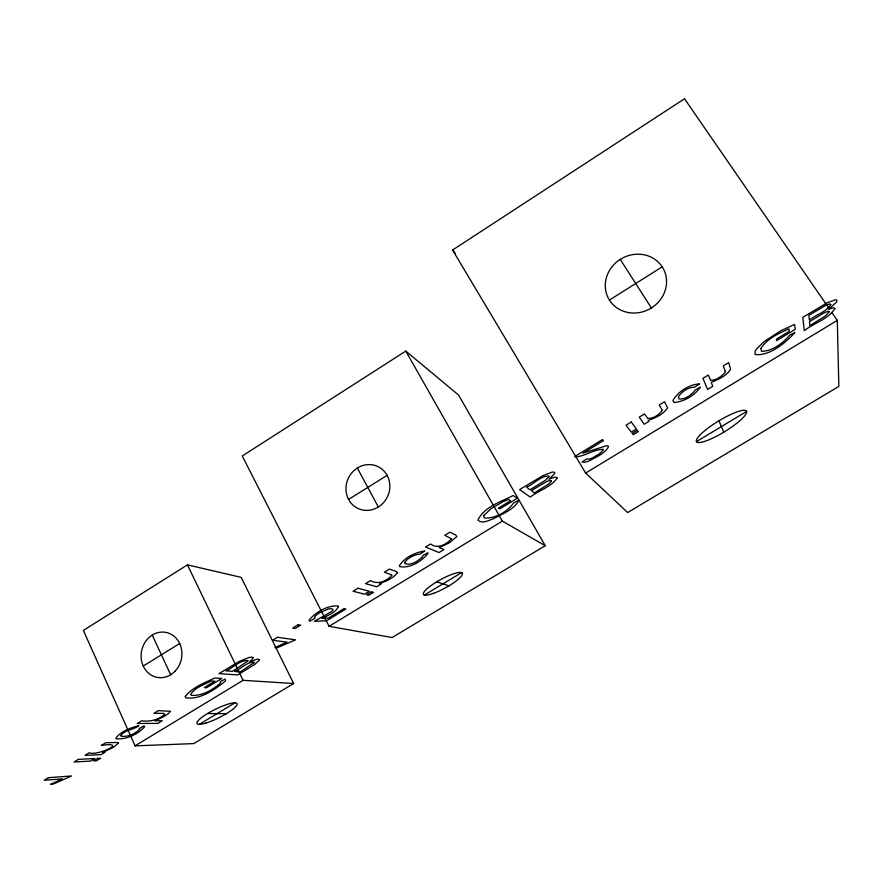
<?xml version="1.0" encoding="UTF-8"?>
<svg xmlns="http://www.w3.org/2000/svg" width="883" height="883" viewBox="0 0 883 883"><rect width="100%" height="100%" fill="white"/><g stroke="black" fill="none" stroke-linecap="round" stroke-linejoin="round"><path stroke-width="1.32" d="M831.83 312.45L837.294 320.363L838.85 386.401L627.647 512.548L585.628 473.056L452.571 250.032L684.524 98.764L829.49 309.061M405.783 351.081L242.262 455.981L329.083 626.312L392.096 637.537L545.241 545.705L458.597 395.087L405.783 351.081L502.35 521.125L545.241 545.705M187.439 564.855L83.366 630.429L135.066 745.859L193.741 743.607L293.609 683.519L241.191 577.383L187.439 564.855L243.057 680.329L293.609 683.519M609.425 300.077L662.206 266.821M348.564 499.425L387.118 475.352M143.245 666.047L179.679 643.519M329.083 626.312L502.35 521.125M135.066 745.859L243.057 680.329M585.628 473.056L837.294 320.363M199.348 724.336L235.01 702.791M424.359 595.054L461.61 572.592M696.4 441.643L746.61 411.434A29.316 6.126 -31.4 0 0 707.195 428.752A29.316 6.126 -31.4 0 0 710.572 439.094A29.316 6.126 -31.4 0 0 746.61 411.434M207.615 713.519L226.379 713.663M436.776 581.798L448.917 585.848M452.571 250.032L455.22 253.178M620.23 259.37L651.4 307.968M357.35 468.023L378.332 507.008M152.24 635.076L170.673 674.755M718.928 420.794L723.806 432.162M603.056 449.381L603.056 450.297L599.723 453.586L593.332 457.46A8.3 1.987 -30.6 0 1 588.299 459.138L587.029 458.774L581.952 462.041L584.281 462.295A12.682 3.035 -30.5 0 0 589.91 460.529C596.478 456.853 604.689 453.663 608.475 446.82A14.47 3.466 -30.6 0 0 606.312 445.76L582.89 453.211L603.486 440.65L602.537 439.557L574.701 456.544L575.208 456.842C584.921 456.599 593.431 449.315 603.056 449.381M404.635 562.438L405.043 563.663C411.401 565.804 418.399 560.804 422.703 556.511L422.769 555.595L427.836 552.758L427.979 553.387C421.842 561.334 409.911 568.619 399.734 566.61L399.315 565.815C404.337 557.526 415.165 552.394 424.701 551.047L420.01 554.116C414.215 554.634 408.145 557.747 404.635 562.438M120.794 735.462L121.181 736.323C127.892 737.04 135.43 733.894 139.823 728.983L139.315 728.497L143.896 725.936L144.713 726.654C138.068 734.292 126.446 739.612 116.214 738.861L115.805 738.298C120.872 731.201 130.463 727.747 138.797 725.738C133.399 729.888 125.243 729.755 120.794 735.462M253.09 657.636L251.843 659.987L249.569 661.831L257.008 659.193L259.26 659.446L259.326 660.208L254.58 664.535L237.626 674.943L218.995 673.608L239.238 661.477L248.598 657.636A13.3 3.035 -26.6 0 1 253.09 657.636M760.892 348.432L761.455 351.291C772.217 351.39 782.912 343.255 789.667 335.231L794.932 332.483C785.749 342.814 769.645 356.191 755.175 354.547L755.02 351.633L756.643 348.84L764.115 341.644L780.649 330.783L794.579 324.425L795.23 329.348L776.665 340.639L776.389 339.149L789.314 331.28L788.949 328.818C778.696 333.465 767.095 338.597 760.892 348.432M725.219 371.268L725.109 372.449C721.543 376.379 716.135 380.43 710.672 380.319L708.265 375.043L702.923 378.31L707.625 389.436L712.802 386.29L711.212 382.339C718.376 379.591 726.411 375.948 730.605 369.304L728.707 362.582L723.32 365.86L725.219 371.268M678.42 396.644L679.06 398.984C685.186 399.679 691.764 394.867 695.186 390.043L700.374 387.14C694.755 395.429 684.06 401.754 674.17 402.516L672.868 400.551C677.912 391.677 689.325 384.282 699.59 383.928L694.468 387.273C688.31 387.052 681.875 391.633 678.42 396.644M483.917 515.374L483.696 516.908L484.69 518.012C495.473 518.696 507.67 511.544 513.663 502.913L518.928 500.153C514.403 509.59 502.769 513.498 494.061 518.487C489.403 519.999 481.986 524.513 477.935 520.065C483.994 506.93 500.992 501.754 513.189 495.529L517.272 498.266L499.767 508.917L498.42 508.1L510.606 500.683L508.52 499.325L502.526 501.974L491.257 508.542L483.917 515.374M185.364 696.356L185.507 697.78C199.966 700.109 214.823 689.766 225.518 680.881L225.187 679.049L220.297 681.61L220.54 682.956C212.77 689.932 202.141 696.135 191.379 695.362L190.618 694.535C194.823 687.404 204.26 684.667 211.324 680.97L214.889 681.179L204.293 687.636L206.556 687.747L221.799 678.464L214.746 678.012C204.47 682.901 192.615 687.195 185.364 696.356M662.228 410.297C659.424 414.789 653.122 418.685 647.747 418.465L644.524 413.939L639.27 417.14L644.193 424.281L648.806 421.478L648.144 420.474C655.329 417.979 663.398 414.359 667.636 407.814L664.524 401.732L659.248 404.955L662.228 410.297M338.498 606.599C335.463 612.835 327.792 615.363 321.997 618.431L328.553 618.012L344.017 608.608L345.882 609.016L326.699 620.683L314.337 621.378L331.555 611.533A9.382 2.196 -27.4 0 0 332.913 609.369L330.904 608.586L328.2 609.016L319.436 612.923A8.664 2.042 -27.4 0 0 314.613 617.349L315.099 618.188L309.845 621.235L309.083 620.142C315.739 612.062 327.483 605.208 338.145 605.97L338.498 606.599M170.154 711.312L168.929 713.155L164.646 716.146L155 720.793L162.273 720.76L158.002 723.365L137.207 723.508L141.6 720.837C149.812 721.897 158.587 719.998 164.746 714.259L163.432 713.376L153.929 713.309L158.344 710.616L170.154 711.312M829.17 311.754L825.219 316.114L809.866 325.639L809.49 321.644L824.59 312.615L827.989 311.246L829.17 311.754M830.771 304.547C826.201 312.196 815.98 314.646 809.336 320.065L808.894 315.386L825.98 305.198L829.832 303.895L830.771 304.547M834.91 308.476C828.254 319.392 813.839 323.001 804.27 330.672L802.813 317.372L827.216 302.726L835.517 299.745A15.43 3.576 -33.1 0 1 836.378 302.295L828.629 309.315L833.331 307.748L834.91 308.476M397.549 572.603C393.354 578.299 386.037 581.257 379.535 583.674L381.092 584.116L376.732 586.776L365.529 583.63L370.474 580.617C377.891 585.032 387.008 580.97 392.063 575.12L384.348 572.151L389.326 569.105L395.959 571.279L397.549 572.603M551.5 481.092L548.84 483.972L534.48 492.902L531.367 490.65L545.716 482.074L549.381 480.529L551.5 481.092M451.412 538.773C446.732 544.425 437.449 549.469 430.551 543.95L425.507 547.03L439.05 552.537L443.939 549.568L439.237 547.592L449.27 542.835L456.82 536.621L455.783 535.01L449.811 532.206L444.734 535.297L451.412 538.773M557.096 478.189C550.815 487.273 538.663 490.407 530.275 497.063L519.612 489.612L542.758 475.727L551.952 472.173A14.481 3.532 -30 0 1 554.767 473.476L548.972 479.259L554.248 477.317L556.853 477.405L557.096 478.189M548.928 476.621L545.727 480.021L530.131 489.756L526.478 487.118C533.873 484.204 540.352 475.992 548.707 476.014L548.928 476.621M118.454 743.21L113.267 747.415L102.704 752.382L104.956 752.283L101.148 754.601L84.967 755.384L89.282 752.746C96.324 756.455 129.79 741.367 101.368 745.373L105.706 742.735L117.836 742.471L118.454 743.21M254.127 662.625L240.22 671.908L234.701 671.488C241.048 668.828 246.776 661.963 254.05 662.162L254.127 662.625M247.77 661.08L232.527 671.323L226.081 670.826C233.134 667.901 239.58 660.109 247.737 660.528L247.77 661.08M277.582 637.294L272.77 640.23L286.975 642.162L274.922 647.548L277.063 647.813L295.551 639.855L277.582 637.294M298.178 624.734L292.659 628.1L295.165 628.508L300.661 625.153L298.178 624.734M358.001 588.221L353.079 591.235L364.547 594.193L369.37 591.257L358.001 588.221M48.41 777.691L44.15 780.285L62.406 778.883L50.651 784.236L53.399 784.005L71.589 775.969L48.41 777.691M78.41 759.38L74.106 762.007L90.485 761.08L94.713 758.519L78.41 759.38M631.301 422.008L626.069 425.209L631.29 432.14L636.4 429.028L631.301 422.008M97.66 758.354L93.455 760.914L96.534 760.738L100.728 758.199L97.66 758.354M371.423 591.798L366.611 594.723L368.763 595.274L373.553 592.372L371.423 591.798M637.316 430.297L632.228 433.387L633.21 434.69L638.277 431.61L637.316 430.297M628.431 312.571A31.203 28.863 -29.4 0 0 665.396 273.686A31.203 28.863 -29.4 0 0 613.917 264.569A31.203 28.863 -29.4 0 0 628.431 312.571M378.498 506.908A23.201 21.634 -64.1 0 0 379.237 467.25A23.201 21.634 -64.1 0 0 345.959 488.299A23.201 21.634 -64.1 0 0 378.498 506.908M433.752 593.266A22.163 4.779 -28.6 0 0 462.471 573.542A22.163 4.779 -28.6 0 0 432.46 584.568A22.163 4.779 -28.6 0 0 433.752 593.266M206.048 723A22.384 4.57 -26.4 0 0 237.163 704.347A22.384 4.57 -26.4 0 0 207.913 713.332A22.384 4.57 -26.4 0 0 206.048 723M175.209 671.036A22.914 20.298 -78.3 0 0 167.77 632.857A22.914 20.298 -78.3 0 0 141.556 660.749A22.914 20.298 -78.3 0 0 175.209 671.036"/></g></svg>
